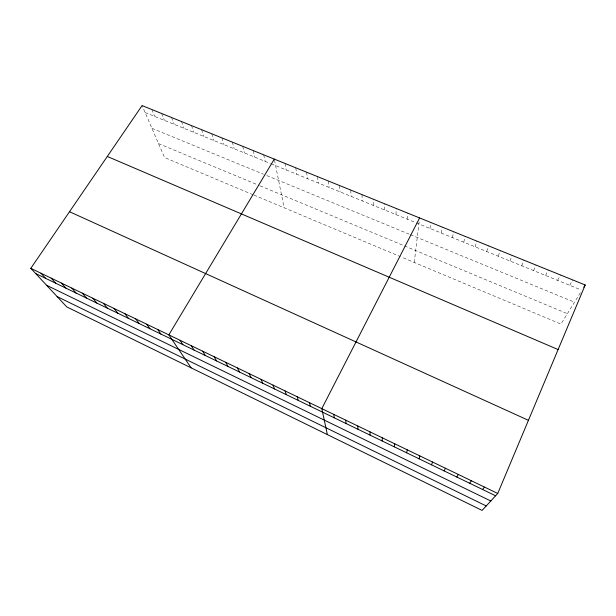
<?xml version="1.0" encoding="UTF-8"?>
<svg xmlns="http://www.w3.org/2000/svg" width="616" height="616" viewBox="0 0 616 616"><rect width="100%" height="100%" fill="white"/><g stroke="black" fill="none" stroke-linecap="round" stroke-linejoin="round"><path stroke-width="0.46" stroke-dasharray="3.08 2.31" d="M373.335 205.398L373.388 199.222M384.6 209.979L384.808 203.85M395.942 214.591L396.319 208.508M407.368 219.242L407.923 213.205M414.252 262.447L419.196 221.36M429.983 228.444L430.877 222.499M441.164 232.994L442.219 227.088M452.429 237.576L453.653 231.724M463.771 242.196L465.172 236.382M475.198 246.839L476.769 241.079M486.702 251.528L488.457 245.815M498.298 256.241L500.238 250.581M509.979 260.999L512.096 255.386M521.744 265.781L524.054 260.221M533.602 270.609L536.097 265.096M545.545 275.468L548.232 270.016M557.58 280.365L560.46 274.959M569.7 285.3L572.78 279.949M580.403 292.715L560.945 324.07L401.247 256.988M145.091 112.52L270.378 163.502M271.256 163.856L415.346 222.492M416.231 222.846L581.042 289.913M151.913 128.305L263.417 174.189M266.774 175.568L409.548 234.326M410.41 234.681L574.505 302.217M158.528 143.59L259.228 185.485M260.114 185.847L567.39 313.675M253.091 194.748L164.572 157.565L142.088 105.582M253.938 195.103L400.385 256.626M151.836 109.525L154.716 116.439M161.646 113.498L164.41 120.382M171.533 117.502L174.174 124.355M181.481 121.529L183.999 128.351M191.507 125.587L193.894 132.378M201.594 129.668L203.858 136.436M211.758 133.787L213.898 140.517M221.999 137.93L224.001 144.629M232.309 142.104L234.18 148.772M242.689 146.308L244.429 152.937M253.153 150.543L254.747 157.142M263.687 154.809L265.142 161.369M274.482 160.037L284.122 207.785M284.985 163.433L286.163 169.924M295.749 167.791L296.781 174.243M306.599 172.18L307.476 178.601M317.525 176.607L318.256 182.983M328.528 181.066L329.113 187.403M339.624 185.555L340.047 191.846M350.789 190.075L351.058 196.335M362.046 194.633L362.154 200.847"/><path stroke-width="0.92" d="M370.031 435.104L370.031 431.893M382.136 440.948L382.336 437.822M394.34 446.846L394.74 443.805M406.637 452.791L407.245 449.834M419.042 458.789L419.858 455.917M431.539 464.826L432.571 462.046M497.743 493.47L585.2 284.977L142.088 105.582L30.8 268.322L66.751 306.907L482.105 510.418L497.743 493.47L30.8 268.322M444.144 470.917L445.391 468.222M419.612 217.933L321.798 408.631L327.373 434.603M456.856 477.061L458.312 474.459M274.297 159.105L168.83 334.873L191.114 367.844M583.791 287.249L585.2 284.977M469.662 483.252L471.348 480.742M482.582 489.489L484.492 487.079M107.299 156.456L558.111 349.565M69.516 211.712L528.428 420.32M35.636 273.512L495.611 495.788M46.585 285.27L490.806 500.985M57.142 296.596L486.232 505.952M40.941 273.211L45.646 278.347M51.151 278.139L55.725 283.221M61.446 283.098L65.889 288.134M71.81 288.096L76.122 293.077M82.259 293.139L86.44 298.059M92.793 298.213L96.828 303.087M103.403 303.334L107.299 308.146M114.099 308.485L117.856 313.244M124.871 313.683L128.482 318.38M135.736 318.919L139.201 323.554M146.677 324.193L149.996 328.775M157.711 329.514L160.876 334.034M180.034 340.278L182.89 344.667M191.33 345.73L194.025 350.05M202.718 351.22L205.251 355.478M214.199 356.749L216.562 360.945M225.764 362.331L227.966 366.451M237.43 367.952L239.462 372.01M249.187 373.627L251.043 377.608M261.045 379.34L262.724 383.252M272.996 385.1L274.497 388.935M285.046 390.914L286.363 394.671M297.197 396.773L298.329 400.454M309.448 402.679L310.395 406.283M333.71 414.375L334.28 417.825M345.722 420.166L346.107 423.538M357.827 426.002L358.019 429.298"/></g></svg>
